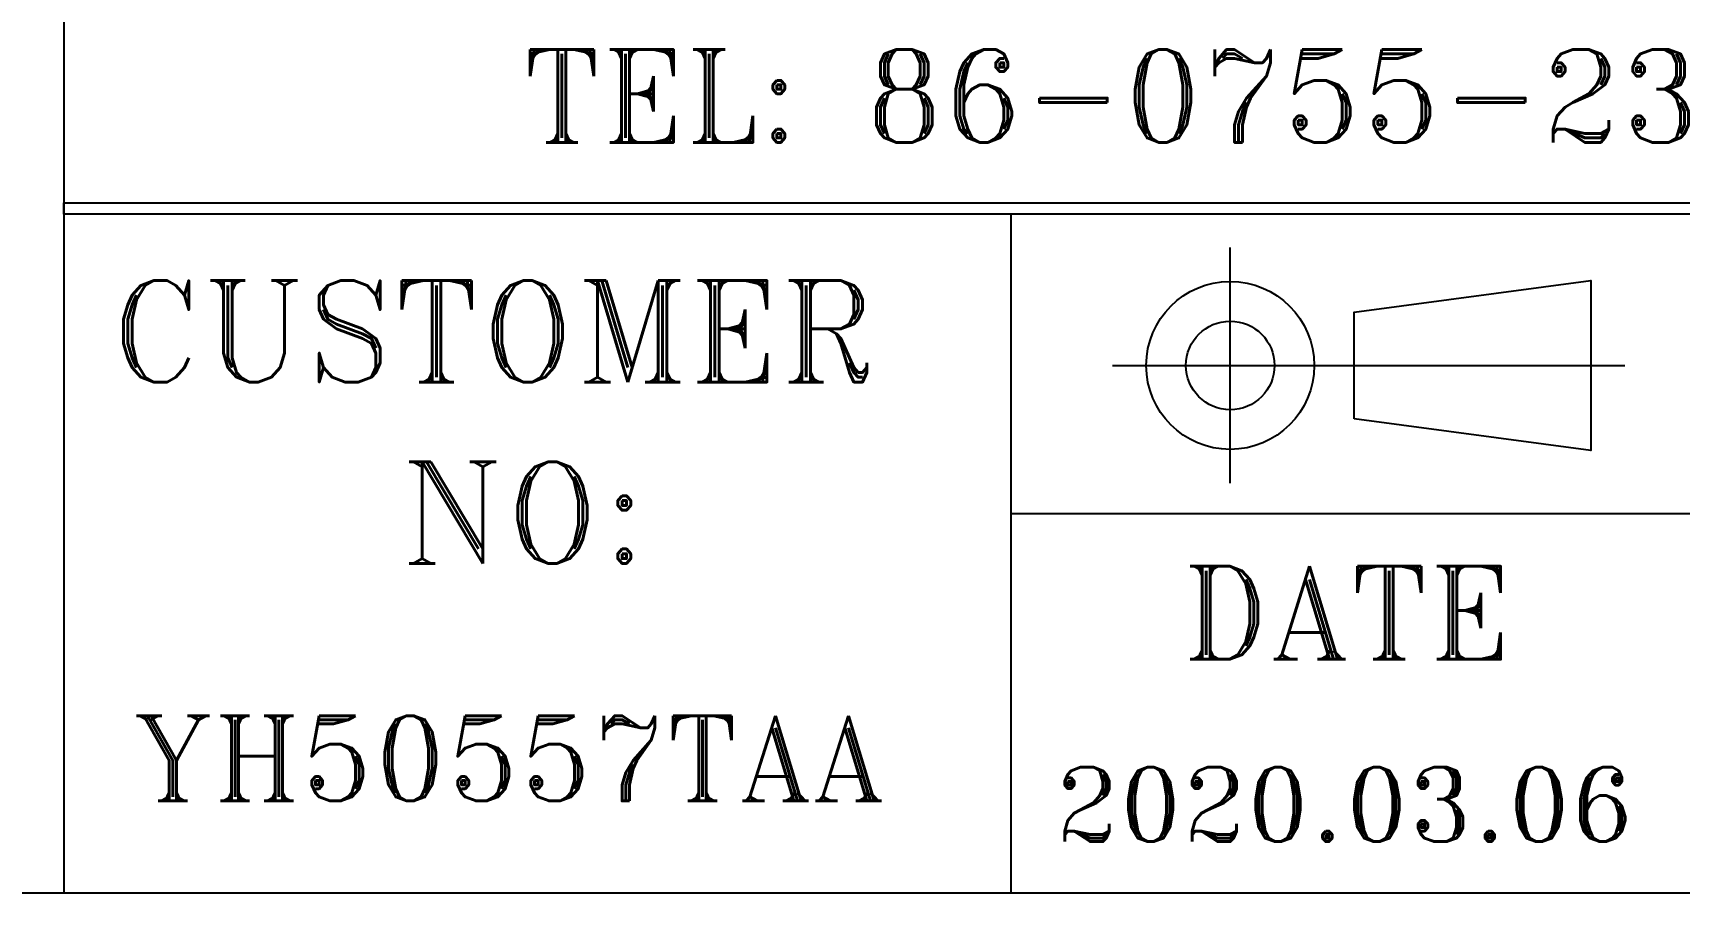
# Model space of a CAD drawing. Header units: millimetres. Extents: x 538 to 2776, y 409 to 1056.
# Drawn here: x 918.72 to 942.54, y 408.59 to 421.03 of the extents above; entities that cross this region are included whole.
import ezdxf

# ---------------------------------------------------------------- set-up
doc = ezdxf.new("R2010")
doc.units = ezdxf.units.MM
doc.layers.add('DWG', color=7, linetype='Continuous')
doc.styles.add('ROMANT', font='ROMANT.shx', dxfattribs={"oblique": 10})

msp = doc.modelspace()

# ---------------------------------------------------------------- linework, layer by layer
at = {"layer": 'DWG', "linetype": 'ByBlock'}
for points in [[(988.791, 501.96), (988.791, 408.586), (855.527, 408.586), (855.527, 501.96)], [(988.791, 408.586), (855.527, 408.586), (855.527, 501.96), (988.791, 501.96)], [(919.167, 418.413), (919.167, 418.575), (988.791, 418.575), (988.791, 418.413)], [(937.838, 415.45), (937.838, 416.995), (941.266, 417.451), (941.266, 414.993)]]:
    msp.add_lwpolyline(points, close=True, dxfattribs=at)
msp.add_lwpolyline([(988.791, 430.742), (919.369, 430.742, 0.414214), (919.167, 430.54), (919.167, 408.586)], format="xyb", dxfattribs=at)
for points in [[(932.873, 418.413), (932.873, 408.586)], [(936.046, 414.516), (936.046, 417.929)], [(934.34, 416.222), (941.758, 416.222)], [(932.873, 414.078), (988.791, 414.078)]]:
    msp.add_lwpolyline(points, dxfattribs=at)
for radius in [1.215, 0.641]:
    msp.add_circle((936.046, 416.222), radius, dxfattribs=at)

# ---------------------------------------------------------------- texts
at = {"layer": 'DWG', "linetype": 'ByBlock', "style": 'ROMANT'}
for s, height, p in [('TEL: 86-0755-23007122', 1.34416, (925.798, 419.45)), ('CUSTOMER', 1.4681, (919.841, 415.982)), ('NO:', 1.4681, (924.036, 413.357)), ('DATE', 1.3442, (935.351, 411.971)), ('YH50557TAA', 1.2332, (920.163, 409.92)), ('2020.03.06', 1.0753, (933.512, 409.331))]:
    msp.add_text(s, height=height, dxfattribs=at).set_placement(p)

doc.saveas('drawing.dxf')
